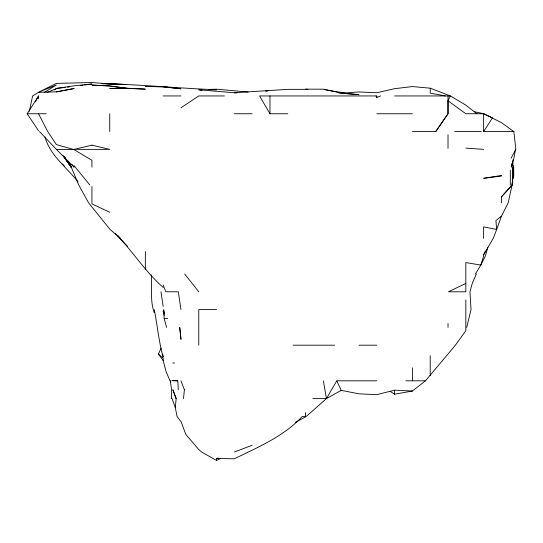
<?xml version="1.0" encoding="UTF-8"?>
<svg xmlns="http://www.w3.org/2000/svg" width="543" height="543" viewBox="0 0 543 543"><rect width="100%" height="100%" fill="white"/><g stroke="black" fill="none" stroke-linecap="round" stroke-linejoin="round"><path stroke-width="0.81" d="M307.202 89.351L305.58 89.174L323.384 89.174L341.187 93.084L358.991 94.686L341.187 93.199L358.991 91.957L376.794 92.731L394.598 88.685L412.409 86.568L430.212 88.183L450.357 95.948L448.016 100.801L447.989 113.752L435.744 131.555L412.409 131.555M151.287 274.792C152.325 287.342 149.848 300.754 154.246 312.687M171.561 398.616L171.595 389.711L170.312 380.813L170.807 382.32M501.427 202.77L501.427 196.892L512.192 184.966L512.925 176.061L512.877 159.88M475.451 273.984L480.779 265.086L483.623 256.181L483.623 254.871L493.214 238.377L496.675 229.479L495.915 220.573L501.427 216.155L508.2 202.77L512.11 184.966L512.925 176.061L512.925 167.163M501.427 196.892L512.11 184.966L512.938 176.061M180.955 421.687L177.025 416.42L175.294 407.515L176.163 398.616L172.871 389.711L176.108 398.616M183.493 398.616L184.396 389.711L180.955 380.813M512.022 163.117L511.309 167.163L513.895 158.257L515.477 149.359M29.288 111.322L32.634 95.948L38.519 92.33L56.329 91.842L74.133 88.516L56.329 91.964M466.715 327.395L471.019 309.591L469.96 291.788L472.43 282.889L476.347 273.984M512.287 178.491L512.721 176.875M487.824 247.282L485.286 256.181L480.779 265.086L465.819 262.568L465.819 291.788L448.43 291.788L465.819 283.46M512.422 179.774L513.773 176.061L513.698 167.163L512.782 165.024M170.672 382.32L166.185 371.907L163.151 360.471L158.407 354.104L161.128 348.172M483.623 254.871L485.381 251.124M511.078 158.257L515.85 149.359L513.854 131.555L501.427 122.65L483.793 113.752M35.268 101.948L38.519 96.05L27.15 113.752L38.519 130.741M220.254 458.557L216.562 460.478L216.562 458.523L234.366 458.774C258.387 447.065 283.785 436.328 302.39 416.42L306.272 416.42L326.445 398.616L336.789 380.813L376.794 380.813M513.854 131.555L483.623 131.555L492.521 117.817L483.623 113.752L465.819 113.752L448.016 100.801M435.744 131.555L448.016 113.752L448.016 95.948M390.329 391.455L394.598 394.191L412.409 391.021L425.447 380.813L455.401 345.199L465.819 330.707L465.819 299.858M54.286 90.016L56.329 88.645L47.037 92.453M180.955 107.785L198.758 95.948L224.388 95.948M44.221 92.446L56.329 85L38.519 92.235L56.329 83.405L91.937 82.522L109.74 83.955L124.999 84.443M312.829 398.616L326.445 398.616L341.187 390.349L358.991 393.831L376.794 394.646L394.598 390.186L412.409 391.021M295.195 422.481L305.58 416.895L305.58 412.565M376.061 95.948L376.794 97.407L380.609 95.948M234.366 452.027L252.169 445.26M216.562 458.523L218.11 457.959M265.927 91.007L268.351 90.667M80.602 85.536L83.031 85.203M84.647 84.986L91.937 83.989L74.133 85.814L56.329 88.434L65.228 87.43M265.927 90.939L268.351 90.64M67.658 87.151L69.273 86.968M208.933 89.405L216.562 89.188L248.124 92.045M163.151 95.948L180.955 95.948M394.598 95.948L450.357 95.948L465.819 105.125L476.917 113.752M27.15 113.752L46.243 113.752M234.366 113.752L252.169 113.752M376.794 97.407L376.794 95.948L259.554 95.948L269.973 113.752L287.776 113.752M376.794 113.752L412.409 113.752M454.64 131.555L481.302 131.555M216.562 309.591L198.758 309.591L198.758 345.199M163.667 309.591L164.156 318.497L167.651 318.497M293.071 345.199L334.664 345.199M358.991 345.199L376.794 345.199M172.81 363.002L174.656 363.002M405.831 380.813L425.447 380.813M184.396 389.711L184.858 389.711M208.933 89.724L216.562 89.751C178.369 88.305 140.311 84.443 102.104 83.703M102.104 83.541L125.922 84.45M39.476 131.555L56.329 149.325L74.133 149.658L91.937 160.294L91.937 167.163M100.027 85.516L91.937 85.088L109.74 85.909L127.544 88.387L145.348 89.133L127.544 88.237L109.74 88.38L127.544 88.387L110.548 86.133M101.643 85.597L109.74 86.025M465.819 148.103L483.623 149.359M345.233 93.118L324.191 89.609M308.01 89.33L287.776 89.344L234.366 92.751L198.758 89.778L201.996 90.362M338.764 92.914L340.38 93.104M74.133 149.658L56.329 144.574L47.723 131.555L38.519 113.752M445.477 95.948L430.212 93.145L430.212 88.183M474.718 111.797L483.623 113.697M109.74 212.286L91.937 203.883L91.937 186.432M216.562 460.478L201.623 452.027L198.758 449.523L185.706 434.224L181.233 421.992M158.407 354.104L163.151 358.217L163.151 360.471M115.34 233.51C132.282 250.622 144.906 271.405 163.151 287.396M56.37 149.359L74.133 167.163L72.002 164.522M117.621 235.492L120.437 238.377L109.74 229.112L88.57 202.77L78.721 184.966L71.262 167.163L64.359 156.893M119.827 238.377L127.544 246.318M74.133 165.71L89.819 184.966M78.016 181.857C66.626 167.21 50.037 155.569 45.001 136.972M62.608 163.952L64.698 166.518M184.688 273.984L198.758 291.788M62.995 155.522L71.072 167.163L64.318 156.893M164.21 313.454L163.151 311.295L164.359 315.293M336.789 380.813L341.187 390.349M163.151 284.987L165.791 291.788L178.314 291.788L180.955 309.591M172.05 398.616L175.294 407.515M164.156 318.497L166.586 327.395M163.816 310.406L164.271 312.829M323.384 380.813L326.445 398.616M160.986 291.788L163.151 306.422M154.246 309.591C157.422 325.42 158.78 341.588 163.151 357.145L162.791 354.104M177.785 380.813L178.274 389.711M510.325 170.387L510.325 184.966M501.427 216.155L496.675 229.479L483.623 226.865L483.623 238.377M483.623 113.752L483.623 131.555M448.016 134.732L448.016 148.273M448.016 323.519L448.016 327.395M430.212 355.658L430.212 375.647M412.409 367.808L412.409 380.813M394.598 390.186L394.598 394.191M269.973 95.948L269.973 113.752M145.348 251.524L145.348 269.382M109.74 113.752L109.74 131.555M38.519 95.948L38.519 98.745M91.937 145.171L74.133 149.359L109.74 149.359L91.937 145.171M501.427 175.457L483.623 178.301L501.427 176.061L501.427 175.457M236.911 92.731L234.366 92.751L236.911 92.772M177.391 380.813L172.05 380.629L177.391 380.813M163.151 86.758L145.348 86.466L163.151 86.805L180.955 88.814L163.151 86.758M71.479 167.163L64.122 156.893L71.452 167.163L69.009 162.886L71.452 167.163M71.364 167.163L68.92 162.886L71.364 167.163M180.683 336.3L179.74 327.395L180.955 339.382L180.683 336.3"/></g></svg>
